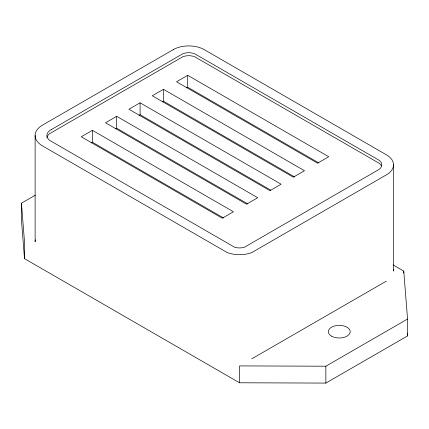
<?xml version="1.0" encoding="UTF-8"?>
<svg xmlns="http://www.w3.org/2000/svg" width="429" height="429" viewBox="0 0 429 429"><rect width="100%" height="100%" fill="white"/><g stroke="black" fill="none" stroke-linecap="round" stroke-linejoin="round"><path stroke-width="0.64" d="M35.344 239.832L35.124 241.763L35.124 135.516M92.407 130.33L81.231 136.781L222.254 218.205L233.435 211.749L92.407 130.33L92.407 142.246L223.568 217.97M116.683 116.313L105.507 122.769L246.53 204.188L257.711 197.737L116.683 116.313L116.683 128.228L247.844 203.952M140.095 102.799L128.92 109.25L269.943 190.674L281.124 184.218L140.095 102.799L140.095 114.715L270.678 190.101M163.46 89.307L152.284 95.764L293.307 177.182L304.488 170.731L163.46 89.307L163.46 101.223L294.621 176.946M187.709 75.311L176.528 81.762L317.557 163.186L328.737 156.73L187.709 75.311L187.709 87.226L318.87 162.95M91.291 142.889L92.407 142.246M115.567 128.877L116.683 128.228M138.98 115.358L140.095 114.715M162.344 101.871L163.46 101.223M186.588 87.87L187.709 87.226M393.077 264.908L403.759 271.08L407.55 319.037L407.55 335.918L325.858 383.081L239.516 382.781L24.496 258.644L21.45 220.066L21.45 203.185L35.36 195.157M251.748 358.842L386.325 281.145M239.516 382.781L239.516 365.905L325.858 366.205L407.55 319.037M393.339 269.219L393.549 271.08L393.549 164.833M407.341 333.253L407.55 335.918M21.45 203.185L24.496 241.763L24.496 258.644M403.759 271.08L403.759 273.026M325.858 366.205L325.858 383.081M46.975 137.446A13.921 8.038 0 0 1 49.732 133.601L182.582 56.875A10.114 5.84 0 0 1 194.9 56.875L379.145 163.267A12.924 7.459 0 0 1 381.376 165.878M51.19 129.665L49.732 130.625A13.921 8.038 0 0 0 49.732 140.412L234.588 247.233A10.612 6.129 0 0 0 244.444 247.233L379.145 169.375A12.924 7.459 0 0 0 379.145 160.29L194.9 53.898A10.114 5.84 0 0 0 182.582 53.898L51.19 129.665M173.295 49.614L42.637 125.043A25.654 14.811 0 0 0 42.637 145.989L227.284 252.595A22.335 12.891 0 0 0 251.748 252.595L386.325 174.898A24.657 14.232 0 0 0 386.325 154.767L204.193 49.614A21.847 12.613 0 0 0 173.295 49.614M331.537 336.143A10.945 6.317 0 0 0 349.849 333.312A10.945 6.317 0 0 0 336.443 325.573A10.945 6.317 0 0 0 331.537 336.143"/></g></svg>
